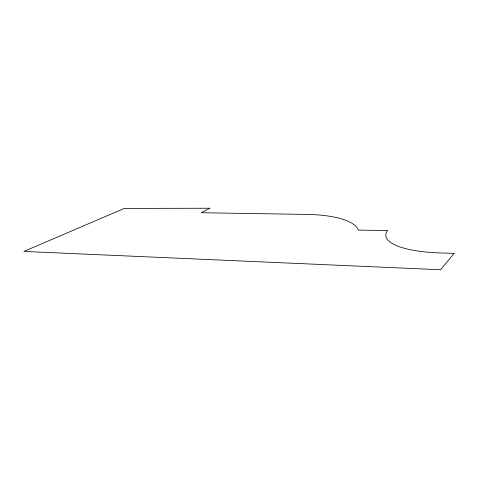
<?xml version="1.0" encoding="UTF-8"?>
<svg xmlns="http://www.w3.org/2000/svg" width="478" height="478" viewBox="0 0 478 478"><rect width="100%" height="100%" fill="white"/><g stroke="black" fill="none" stroke-linecap="round" stroke-linejoin="round"><path stroke-width="0.72" d="M454.1 253.382L440.549 269.753L23.9 251.428L124.322 208.402L209.997 208.247L201.113 212.722L312.212 214.502A103.804 29.427 -8.4 0 1 358.38 230.103L387.449 230.557A78.924 22 -3.6 0 0 442.21 253.005L454.1 253.382"/></g></svg>
